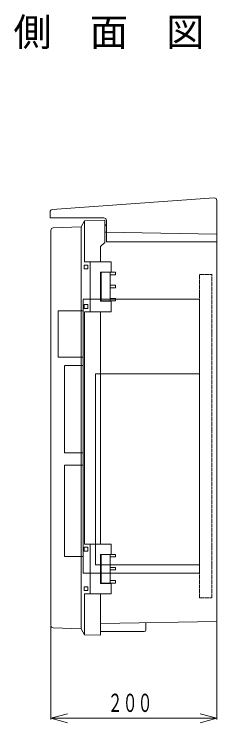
# Model space of a CAD drawing. Units: millimetres, scale not verified. Extents: x -2284 to 2131, y 270 to 4100.
# Drawn here: x -94 to 150, y 3246 to 4100 of the extents above; entities that cross this region are included whole.
import ezdxf
from ezdxf.enums import TextEntityAlignment as Align

# ---------------------------------------------------------------- set-up
doc = ezdxf.new("R2010")
doc.units = ezdxf.units.MM
doc.header["$LTSCALE"] = 2
doc.linetypes.add('USER2', pattern=[0.75, 0.5, -0.25])
doc.linetypes.add('USER4', pattern=[0.375, 0.25, -0.125])
for name, color, linetype, lineweight in [('0-0_外形線', 4, 'Continuous', 18), ('0-2_電気部品', 7, 'Continuous', 18), ('0-3_板金', 7, 'Continuous', 18), ('0-E_寸法線', 7, 'Continuous', 18)]:
    doc.layers.add(name, color=color, linetype=linetype, lineweight=lineweight)
doc.styles.add('ＭＳ ゴシック', font='')
doc.styles.get('ＭＳ ゴシック').set_extended_font_data('MS Gothic')

# ---------------------------------------------------------------- blocks, each defined once
blk = doc.blocks.new('ISOKU_FSD1')
at = {"layer": '0-0_外形線', "color": 7, "style": 'ＭＳ ゴシック'}
blk.add_text('側\u3000面\u3000図', height=0.6745, dxfattribs=at).set_placement((-2.3, 0), align=Align.BOTTOM_LEFT)
blk = doc.blocks.new('_D3')
at = {"layer": '0-0_外形線', "color": 3}
for p, q in [((360.0002, 400.1426), (360.0002, 376.7)), ((320.0002, 399.1896), (320.0002, 376.7)), ((320.0002, 377), (324.0002, 378.1)), ((360.0002, 377), (356.0002, 378.1)), ((320.0002, 377), (360.0002, 377)), ((320.0002, 377), (324.0002, 375.9)), ((360.0002, 377), (356.0002, 375.9))]:
    blk.add_line(p, q, dxfattribs=at)
at = {"layer": '0-0_外形線', "color": 7, "style": 'ＭＳ ゴシック', "width": 0.6}
blk.add_text('２００', height=4.399, dxfattribs=at).set_placement((333.7002, 377.2), align=Align.BOTTOM_LEFT)

msp = doc.modelspace()

# ---------------------------------------------------------------- linework, layer by layer
at = {"layer": '0-0_外形線'}
for p, q in [((-48.392, 3864.355), (146.608, 3878.151)), ((149.82, 3834.658), (149.82, 3875.158)), ((-51.18, 3854.158), (-51.18, 3861.36)), ((-51.18, 3854.158), (-48.18, 3854.158)), ((-48.18, 3854.158), (13.575, 3854.158)), ((-13.779, 3601.158), (-13.779, 3843.378)), ((-9.68, 3850.477), (14.82, 3851.333)), ((-9.68, 3801.158), (-9.68, 3850.477)), ((16.82, 3847.984), (16.82, 3851.158)), ((16.82, 3825.158), (16.82, 3847.932)), ((-50.18, 3601.158), (-50.18, 3839.21)), ((14.82, 3837.158), (16.82, 3837.158)), ((14.82, 3836.801), (149.82, 3834.445)), ((149.82, 3823.158), (149.82, 3834.758)), ((149.82, 3824.158), (149.82, 3834.758)), ((149.82, 3601.158), (149.82, 3834.444)), ((9.82, 3801.158), (9.82, 3819.658)), ((16.82, 3825.158), (149.82, 3825.158)), ((-9.626, 3801.158), (22.32, 3801.158)), ((-2.743, 3741.158), (-2.743, 3801.158)), ((-10.18, 3797.158), (-5.428, 3797.158)), ((-10.18, 3792.658), (-10.18, 3797.158)), ((-10.18, 3792.658), (-5.428, 3792.658)), ((-5.428, 3792.658), (-5.428, 3797.158)), ((9.82, 3788.658), (27.923, 3788.658)), ((10.32, 3754.158), (10.32, 3788.658)), ((21.32, 3754.158), (21.32, 3788.658)), ((21.32, 3785.658), (27.923, 3785.658)), ((27.923, 3785.658), (27.923, 3788.658)), ((9.82, 3753.658), (9.82, 3770.958)), ((21.32, 3772.908), (27.923, 3772.908)), ((21.32, 3769.908), (27.923, 3769.908)), ((27.923, 3769.908), (27.923, 3772.908)), ((-10.18, 3745.158), (-10.18, 3749.658)), ((-10.18, 3749.658), (-5.428, 3749.658)), ((-5.428, 3745.158), (-5.428, 3749.658)), ((9.82, 3754.158), (27.923, 3754.158)), ((9.82, 3753.658), (22.32, 3753.658)), ((21.32, 3757.158), (27.923, 3757.158)), ((22.32, 3741.158), (22.32, 3753.658)), ((27.923, 3754.158), (27.923, 3757.158)), ((-10.18, 3745.158), (-5.428, 3745.158)), ((-9.68, 3601.158), (-9.68, 3741.158)), ((-9.626, 3741.158), (22.32, 3741.158)), ((9.82, 3601.158), (9.82, 3741.358)), ((-50.18, 3363.106), (-50.18, 3601.158)), ((-13.779, 3358.938), (-13.779, 3601.158)), ((-9.68, 3461.158), (-9.68, 3601.158)), ((9.82, 3461.158), (9.82, 3601.158)), ((149.82, 3367.872), (149.82, 3601.158)), ((128.82, 3583.483), (128.82, 3506.158)), ((-9.68, 3461.158), (22.32, 3461.158)), ((-2.743, 3401.158), (-2.743, 3461.158)), ((-10.18, 3457.158), (-5.428, 3457.158)), ((-10.18, 3452.658), (-10.18, 3457.158)), ((-10.18, 3452.658), (-5.428, 3452.658)), ((-5.428, 3452.658), (-5.428, 3457.158)), ((9.82, 3448.658), (27.923, 3448.658)), ((9.82, 3431.358), (9.82, 3448.658)), ((10.32, 3414.158), (10.32, 3448.658)), ((21.32, 3414.158), (21.32, 3448.658)), ((21.32, 3445.658), (27.923, 3445.658)), ((27.923, 3445.658), (27.923, 3448.658)), ((9.82, 3413.658), (9.82, 3430.958)), ((21.32, 3432.908), (27.923, 3432.908)), ((21.32, 3429.908), (27.923, 3429.908)), ((27.923, 3429.908), (27.923, 3432.908)), ((21.32, 3417.158), (27.923, 3417.158)), ((27.923, 3414.158), (27.923, 3417.158)), ((-10.18, 3405.158), (-10.18, 3409.658)), ((-10.18, 3409.658), (-5.428, 3409.658)), ((-5.428, 3405.158), (-5.428, 3409.658)), ((9.82, 3414.158), (27.923, 3414.158)), ((9.82, 3413.658), (22.32, 3413.658)), ((22.32, 3401.158), (22.32, 3413.658)), ((-10.18, 3405.158), (-5.428, 3405.158)), ((-9.68, 3351.839), (-9.68, 3401.158)), ((-9.68, 3401.158), (22.32, 3401.158)), ((9.82, 3351.158), (9.82, 3401.158)), ((9.82, 3365.428), (149.82, 3367.871)), ((64.32, 3357.658), (64.32, 3366.379)), ((-9.626, 3351.837), (9.82, 3351.158)), ((9.82, 3355.658), (62.32, 3355.658))]:
    msp.add_line(p, q, dxfattribs=at)
at = {"layer": '0-0_外形線', "linetype": 'USER2'}
for p, q in [((128.82, 3396.158), (128.82, 3785.809)), ((128.82, 3785.809), (143.82, 3785.809)), ((143.82, 3601.158), (143.82, 3786.326)), ((143.82, 3396.158), (143.82, 3601.158)), ((128.82, 3396.158), (143.82, 3396.158))]:
    msp.add_line(p, q, dxfattribs=at)
at = {"layer": '0-0_外形線', "color": 7, "linetype": 'USER4'}
for p, q in [((128.82, 3426.158), (128.82, 3756.158)), ((-11.18, 3686.158), (-11.18, 3742.158)), ((-11.18, 3571.158), (-11.18, 3676.158)), ((128.82, 3436.158), (128.82, 3666.158)), ((-11.18, 3446.158), (-11.18, 3556.158))]:
    msp.add_line(p, q, dxfattribs=at)
at = {"layer": '0-0_外形線'}
for points in [[(-47.285, 3842.208), (-13.779, 3843.378), (-9.68, 3850.477)], [(9.82, 3819.658), (14.82, 3824.658), (14.82, 3851.333)], [(149.82, 3367.872), (149.82, 3601.158), (149.82, 3834.444)], [(9.82, 3771.358), (9.82, 3788.658), (22.32, 3788.658), (22.32, 3801.158)], [(9.82, 3448.658), (22.32, 3448.658), (22.32, 3461.158)], [(-47.285, 3360.108), (-13.779, 3358.938), (-9.68, 3351.839)]]:
    msp.add_lwpolyline(points, dxfattribs=at)
for centre, radius, start, end in [((146.82, 3875.158), 3, 0, 94.047), ((-48.18, 3861.363), 3, 94.047, 180), ((13.82, 3851.158), 3, 0, 90), ((13.82, 3847.4), 3, 290, 0), ((-47.18, 3839.21), 3, 92, 180), ((-47.18, 3363.106), 3, 180, 268), ((62.32, 3357.658), 2, 270, 0)]:
    msp.add_arc(centre, radius, start, end, dxfattribs=at)
at = {"layer": '0-2_電気部品', "color": 3, "linetype": 'USER4'}
for p, q in [((-41.18, 3686.158), (-11.18, 3686.158)), ((-33.68, 3676.158), (-11.18, 3676.158)), ((-33.68, 3571.158), (-33.68, 3676.158)), ((3.82, 3666.158), (128.82, 3666.158)), ((3.82, 3436.158), (3.82, 3666.158)), ((-33.68, 3571.158), (-11.18, 3571.158)), ((-33.68, 3556.158), (-11.18, 3556.158)), ((-33.68, 3446.158), (-33.68, 3556.158)), ((-33.68, 3446.158), (-11.18, 3446.158)), ((3.82, 3436.158), (128.82, 3436.158))]:
    msp.add_line(p, q, dxfattribs=at)
msp.add_lwpolyline([(-41.18, 3686.158), (-41.18, 3742.158), (-11.18, 3742.158)], dxfattribs=at)
at = {"layer": '0-3_板金', "color": 3, "linetype": 'USER4'}
for p, q in [((-11.18, 3756.158), (128.82, 3756.158)), ((-11.18, 3426.158), (-11.18, 3756.158)), ((-11.18, 3426.158), (128.82, 3426.158))]:
    msp.add_line(p, q, dxfattribs=at)

# ---------------------------------------------------------------- block references
at = {"layer": '0-0_外形線', "xscale": 50, "yscale": 50}
msp.add_blockref('ISOKU_FSD1', (19.819, 4051.158), dxfattribs=at)
at = {"layer": '0-E_寸法線', "xscale": 5, "yscale": 5}
msp.add_blockref('_D3', (-1650.181, 1366.158), dxfattribs=at)

doc.saveas('drawing.dxf')
